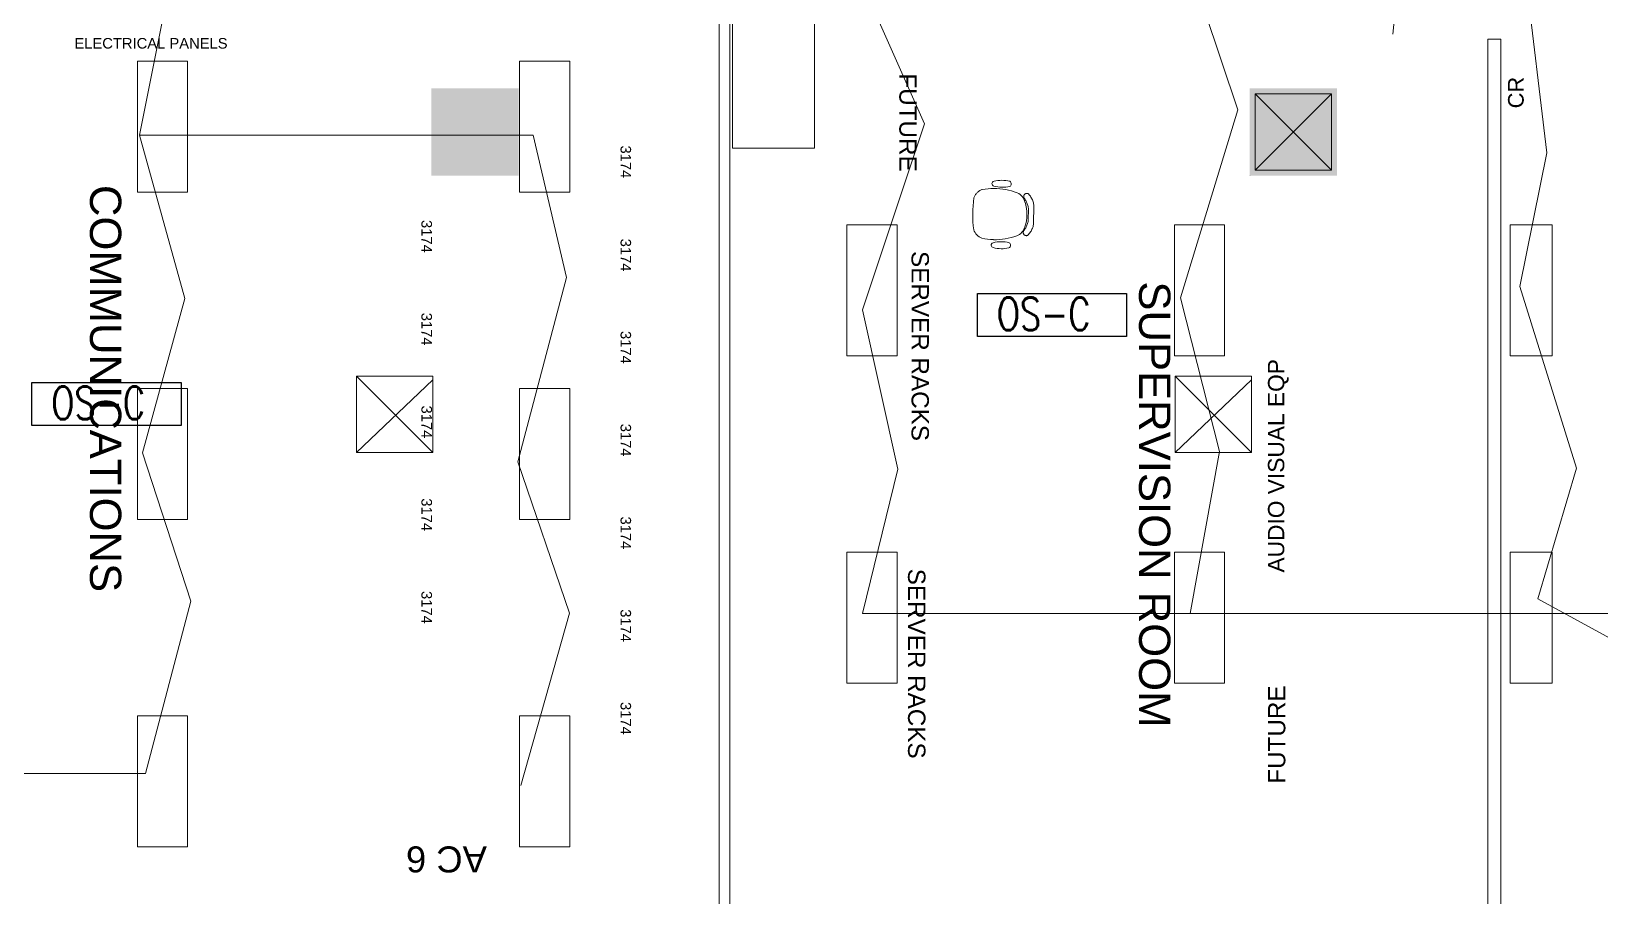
# Model space of a CAD drawing. Extents: x -6172 to 8039, y -4082 to 1639.
# Drawn here: x 275 to 850, y -1049 to -727 of the extents above; entities that cross this region are included whole.
import ezdxf
from ezdxf.enums import TextEntityAlignment as Align

# ---------------------------------------------------------------- set-up
doc = ezdxf.new("R2010")
doc.units = 0
doc.header["$LTSCALE"] = 96
doc.header["$MEASUREMENT"] = 0
doc.layers.get('0').update_dxf_attribs({"linetype": 'CONTINUOUS', "lineweight": 0})
for name, color, linetype, lineweight in [('21', 7, 'CONTINUOUS', 0), ('A-ANNO-RMNA', 4, 'CONTINUOUS', 0), ('A-DOOR', 2, 'CONTINUOUS', 0), ('A-FURN-CHAR', 3, 'CONTINUOUS', 0), ('A-FURN-WKSF', 3, 'CONTINUOUS', 0), ('A-GRID-COLS', 2, 'CONTINUOUS', 0), ('A-PATT-WALL', 1, 'CONTINUOUS', 0), ('A-WALL-FULL', 6, 'CONTINUOUS', 0), ('FLT-Bus 1', 10, 'CONTINUOUS', 0), ('FLT-Bus 6', 190, 'CONTINUOUS', 0), ('NTS_NOT_TO_STANDARDS', 7, 'CONTINUOUS', 0)]:
    doc.layers.add(name, color=color, linetype=linetype, lineweight=lineweight)
doc.layers.add('FLT-Occupancy-Sensor', color=160, linetype='CONTINUOUS')
doc.styles.add('ARIAL', font='ARIAL', dxfattribs={"height": 0.2})
doc.styles.add('SIM-00', font='SIMPLEX.SHX', dxfattribs={"width": 0.75})

# ---------------------------------------------------------------- blocks, each defined once
blk = doc.blocks.new('24LITE')
at = {"layer": '21', "color": 7, "linetype": 'Continuous'}
for p, q in [((1.13, 81.75), (1.13, 9.75)), ((1.13, 81.75), (28.69, 81.75)), ((28.69, 81.75), (28.69, 9.75)), ((1.13, 9.75), (28.69, 9.75))]:
    blk.add_line(p, q, dxfattribs=at)
blk = doc.blocks.new('SGRILL')
at = {"layer": '21', "color": 1, "linetype": 'Continuous'}
for p, q in [((1.5, -1.5), (43.5, -43.5)), ((1.5, -43.5), (1.5, -1.5)), ((1.5, -1.5), (43.5, -1.5)), ((1.5, -43.5), (43.5, -3.56)), ((43.5, -43.5), (43.5, -1.5)), ((1.5, -43.5), (43.5, -43.5))]:
    blk.add_line(p, q, dxfattribs=at)
blk = doc.blocks.new('ZZ000001')
at = {"layer": '21', "color": 7, "linetype": 'Continuous'}
for p, q in [((817.31, -798.44), (817.31, -846.44)), ((817.31, -798.44), (832.68, -798.44)), ((832.68, -798.44), (832.68, -846.44)), ((817.31, -846.44), (832.68, -846.44)), ((817.31, -918.45), (817.31, -966.45)), ((817.31, -918.45), (832.68, -918.45)), ((832.68, -918.45), (832.68, -966.45)), ((817.31, -966.45), (832.68, -966.45))]:
    blk.add_line(p, q, dxfattribs=at)
at = {"color": 0, "linetype": 'ByBlock', "xscale": 0.6666977108052228, "yscale": 0.6666977108052228}
for name, p in [('24LITE', (313.53, -792.94)), ('24LITE', (453.54, -792.94)), ('24LITE', (573.55, -852.94)), ('24LITE', (693.55, -852.94)), ('SGRILL', (393.54, -852.94)), ('SGRILL', (693.55, -852.94)), ('24LITE', (313.53, -912.94)), ('24LITE', (453.54, -912.94)), ('24LITE', (573.55, -972.95)), ('24LITE', (693.55, -972.95)), ('24LITE', (313.53, -1032.95)), ('24LITE', (453.54, -1032.95))]:
    blk.add_blockref(name, p, dxfattribs=at)
blk = doc.blocks.new('ZZ000002')
at = {"layer": 'A-GRID-COLS', "color": 250, "linetype": 'Continuous'}
for p, q in [((723.9, -778.38), (723.9, -750.38)), ((723.9, -750.38), (751.9, -750.38)), ((723.9, -778.38), (751.9, -750.38)), ((723.9, -750.38), (751.9, -778.38)), ((751.9, -750.38), (751.9, -778.38)), ((751.9, -778.38), (723.9, -778.38))]:
    blk.add_line(p, q, dxfattribs=at)
blk = doc.blocks.new('ZZ000058')
at = {"layer": 'A-FURN-WKSF', "color": 8, "linetype": 'Continuous'}
for p, q in [((532.4, -770.34), (532.4, -710.34)), ((532.4, -710.34), (562.4, -710.34)), ((562.4, -710.34), (562.4, -770.34)), ((562.4, -770.34), (532.4, -770.34))]:
    blk.add_line(p, q, dxfattribs=at)
blk = doc.blocks.new('ZZ000059')
at = {"layer": 'A-FURN-CHAR', "color": 8, "linetype": 'Continuous'}
for p, q in [((640.79, -792.35), (640.73, -796.97)), ((642.68, -798.27), (642.77, -791.1))]:
    blk.add_line(p, q, dxfattribs=at)
for centre, radius, start, end in [((631.07, -793.68), 11.58, 75.6121, 104.42173), ((625.66, -790.25), 5.14, 147.83331, 160.01711), ((625.57, -790.2), 5.04, 135.48235, 147.8311), ((625.52, -790.14), 4.96, 122.99532, 135.47688), ((625.49, -790.11), 4.91, 110.43019, 122.98578), ((628.1, -808.52), 23.4, 89.90291, 100.48369), ((628.32, -783.34), 0.891, 98.6049, 256.28802), ((631.35, -773.09), 11.58, 253.74648, 282.94934), ((628.1, -808.76), 23.64, 79.3866, 89.8969), ((628.03, -809.13), 24.02, 68.98365, 79.38258), ((633.45, -783.42), 1.08, 297.17793, 62.60289), ((634.89, -791.09), 4.73, 11.44532, 67.56165), ((640.22, -788.06), 1.16, 168.187, 179.38995), ((640.23, -788.06), 1.16, 157.0383, 168.19183), ((640.23, -788.07), 1.17, 145.91289, 157.03944), ((640.23, -788.07), 1.17, 134.79176, 145.91742), ((640.23, -788.06), 1.16, 123.64462, 134.79564), ((640.22, -788.06), 1.16, 112.4481, 123.64691), ((640.22, -788.05), 1.15, 101.18605, 112.44843), ((640.22, -788.04), 1.14, 89.85359, 101.18588), ((640.22, -788.03), 1.13, 78.45403, 89.85198), ((640.22, -788.02), 1.12, 67.00639, 78.45488), ((640.22, -788.02), 1.11, 55.52304, 66.99918), ((635.27, -792.31), 7.59, 31.98662, 43.33522), ((661.89, -794.63), 41.53, 171.51984, 187.74765), ((640.21, -788.06), 1.15, 179.39291, 190.6601), ((640.2, -788.06), 1.13, 190.65709, 201.99448), ((640.19, -788.07), 1.13, 201.99521, 213.39728), ((633.25, -793.34), 7.59, 27.89823, 38.0542), ((626.17, -794.56), 14.08, 341.07363, 18.17983), ((633.12, -793.41), 7.73, 17.86873, 27.90331), ((633.04, -793.43), 7.82, 7.91534, 17.87513), ((635.15, -792.39), 7.73, 20.78421, 31.99356), ((635.08, -792.42), 7.8, 9.65844, 20.7935), ((634.84, -798.08), 4.73, 290.99966, 347.11597), ((633.09, -795.72), 7.73, 330.65787, 340.69241), ((633.01, -795.69), 7.82, 340.686, 350.64575), ((635.02, -796.76), 7.8, 337.76801, 348.90302), ((625.75, -798.48), 5.3, 199.45219, 247.40819), ((628.55, -780.47), 23.4, 258.07462, 268.65833), ((628.04, -805.87), 0.891, 102.27329, 259.95639), ((630.81, -816.2), 11.58, 75.61199, 104.81485), ((628.55, -780.24), 23.64, 268.66409, 279.1774), ((628.49, -779.86), 24.02, 279.18167, 289.58331), ((633.17, -805.93), 1.08, 295.9584, 61.38337), ((640.04, -801.24), 1.15, 167.90349, 179.17068), ((640.05, -801.24), 1.16, 179.17065, 190.37358), ((640.03, -801.24), 1.13, 156.5658, 167.90314), ((640.06, -801.24), 1.16, 190.36992, 201.52348), ((640.06, -801.24), 1.17, 201.51968, 212.64621), ((640.02, -801.23), 1.13, 145.1653, 156.56737), ((633.21, -795.79), 7.59, 320.50729, 330.6633), ((640.06, -801.24), 1.17, 212.64607, 223.77176), ((640.06, -801.24), 1.16, 223.76608, 234.91708), ((640.06, -801.25), 1.16, 234.9137, 246.11247), ((640.05, -801.26), 1.15, 246.11235, 257.37473), ((640.05, -801.27), 1.14, 257.37665, 268.70895), ((640.05, -801.28), 1.13, 268.70862, 280.10657), ((640.05, -801.28), 1.12, 280.10782, 291.5563), ((640.05, -801.29), 1.11, 291.56073, 303.03683), ((635.21, -796.87), 7.59, 315.22595, 326.57455), ((635.09, -796.79), 7.73, 326.56747, 337.77679), ((631.05, -795.61), 11.58, 254.13959, 282.94919)]:
    blk.add_arc(centre, radius, start, end, dxfattribs=at)
blk = doc.blocks.new('FLT-Occupancy Sensor Ceiling')
at = {"layer": 'FLT-Occupancy-Sensor'}
blk.add_lwpolyline([(0, 0), (54.64, 0), (54.64, -15.71), (0, -15.71)], close=True, dxfattribs=at)
at = {"layer": 'FLT-Occupancy-Sensor', "insert": (7.08, -1.46), "char_height": 12, "width": 54.6376, "attachment_point": 1, "style": 'SIM-00'}
blk.add_mtext('OS-C', dxfattribs=at)

msp = doc.modelspace()

# ---------------------------------------------------------------- linework, layer by layer
at = {"layer": 'A-DOOR', "const_width": 0.00174}
msp.add_lwpolyline([(810.39, -728.57), (774.39, -728.57), (774.39, -730.33), (810.39, -730.33), (810.39, -728.57)], dxfattribs=at)
at = {"layer": 'A-DOOR'}
msp.add_arc((809.51, -729.45), 35.13, 88.55779, 178.55757, dxfattribs=at)
at = {"layer": 'A-GRID-COLS', "const_width": 0.00174}
for points in [[(421.92, -748.38), (453.92, -780.38)], [(421.92, -780.37), (453.92, -748.38)], [(421.92, -780.37), (421.92, -748.38), (453.92, -748.38), (453.92, -780.38), (421.92, -780.37)], [(721.91, -780.37), (721.91, -748.38), (753.91, -748.38), (753.91, -780.38), (721.91, -780.37)], [(721.91, -780.37), (753.91, -748.38)], [(721.91, -748.38), (753.91, -780.38)], [(437.92, -764.37), (437.92, -764.37)], [(737.9, -764.38), (737.9, -764.38)], [(737.91, -764.37), (737.91, -764.37)]]:
    msp.add_lwpolyline(points, dxfattribs=at)
at = {"layer": 'A-PATT-WALL'}
for points in [[(421.92, -748.38), (453.92, -748.38), (421.92, -780.38), (453.92, -780.38)], [(721.91, -748.38), (753.92, -748.38), (721.91, -780.38), (753.92, -780.38)]]:
    msp.add_solid(points, dxfattribs=at)
at = {"layer": 'A-WALL-FULL'}
for p, q in [((531.4, -710.34), (531.4, -1047.33)), ((527.4, -1047.33), (527.4, -714.34)), ((809.14, -1047.33), (809.14, -730.33)), ((809.14, -730.33), (813.89, -730.33)), ((813.89, -1047.33), (813.89, -730.33))]:
    msp.add_line(p, q, dxfattribs=at)
at = {"layer": 'A-WALL-FULL', "const_width": 0.00174}
for points in [[(-186.06, -1047.33), (849.89, -1047.33)], [(825.89, -1378.33), (825.9, -1047.33)], [(849.89, -1053.33), (849.89, -1047.33)]]:
    msp.add_lwpolyline(points, dxfattribs=at)
at = {"layer": 'FLT-Bus 1'}
msp.add_lwpolyline([(820.65, -342.45), (857.6, -411.05), (827.68, -465.57), (844.07, -531.15), (826.78, -579.28), (834.19, -643.44), (823.08, -707.6), (830.74, -772.02), (820.93, -821.08), (841.65, -887.59), (827.47, -935.56), (904, -977.3)], dxfattribs=at)
at = {"layer": 'FLT-Bus 6'}
for points in [[(315.02, -765.6), (341.91, -630.84), (359.54, -554.3), (339.48, -496.6), (463.19, -466.64), (475.47, -527.31), (465.24, -583.21), (570.95, -583.21), (586.64, -534.81), (583.91, -468), (699.18, -468), (710.78, -518.45), (699.18, -579.8), (699.18, -701.5), (717.48, -756.26), (696.51, -825.21), (710.86, -881.48), (700.04, -940.96), (579.93, -940.96), (592.92, -887.97), (579.93, -829.58), (602.66, -761.44), (577.77, -705.21)], [(180.76, -999.61), (317.23, -999.61), (333.88, -936.39), (316.13, -882.05), (331.66, -825.49), (315.02, -765.6), (459.26, -765.6), (471.47, -817.73), (453.71, -885.38), (472.58, -940.83), (454.82, -1004.04)], [(700.04, -940.96), (863.52, -940.96), (863.52, -1213.36), (973.25, -1213.36)]]:
    msp.add_lwpolyline(points, dxfattribs=at)

# ---------------------------------------------------------------- block references
for name in ['ZZ000001', 'ZZ000058', 'ZZ000002', 'ZZ000059']:
    msp.add_blockref(name, (0, 0))
at = {"layer": 'FLT-Occupancy-Sensor'}
for p in [(622.13, -823.64), (275.62, -856.25)]:
    msp.add_blockref('FLT-Occupancy Sensor Ceiling', p, dxfattribs=at)

# ---------------------------------------------------------------- texts
at = {"layer": 'A-ANNO-RMNA', "style": 'ARIAL'}
msp.add_text('COMMUNICATIONS', height=11.4531, rotation=270, dxfattribs=at).set_placement((296.87, -858.45), align=Align.CENTER)
msp.add_text('SUPERVISION ROOM', height=11.4531, rotation=270, dxfattribs=at).set_placement((681.34, -819.15))
at = {"layer": 'NTS_NOT_TO_STANDARDS', "style": 'ARIAL'}
msp.add_text('ELECTRICAL PANELS', height=3.867, dxfattribs=at).set_placement((319.23, -733.8), align=Align.CENTER)
for s, height, rotation, p in [('FUTURE', 6.363, 270, (593.49, -742.91)), ('CR', 5.727, 90, (822.29, -755.72)), ('SERVER RACKS', 6.3628, 270, (597.95, -808.04)), ('AUDIO VISUAL EQP', 5.9652, 90, (734.55, -925.91)), ('SERVER RACKS', 6.3628, 270, (596.67, -924.51)), ('FUTURE', 6.363, 90, (734.94, -1003.35)), ('AC 6', 9.544, 180.00217, (442.35, -1026.31))]:
    msp.add_text(s, height=height, rotation=rotation, dxfattribs=at).set_placement(p)
for p in [(491.31, -775.35), (418.35, -802.67), (491.31, -809.52), (418.35, -836.68), (491.31, -843.37), (418.35, -870.69), (491.31, -877.37), (418.35, -904.69), (491.31, -911.38), (418.35, -938.7), (491.31, -945.38), (491.31, -979.39)]:
    msp.add_text('3174', height=3.864, rotation=270, dxfattribs=at).set_placement(p, align=Align.CENTER)

doc.saveas('drawing.dxf')
